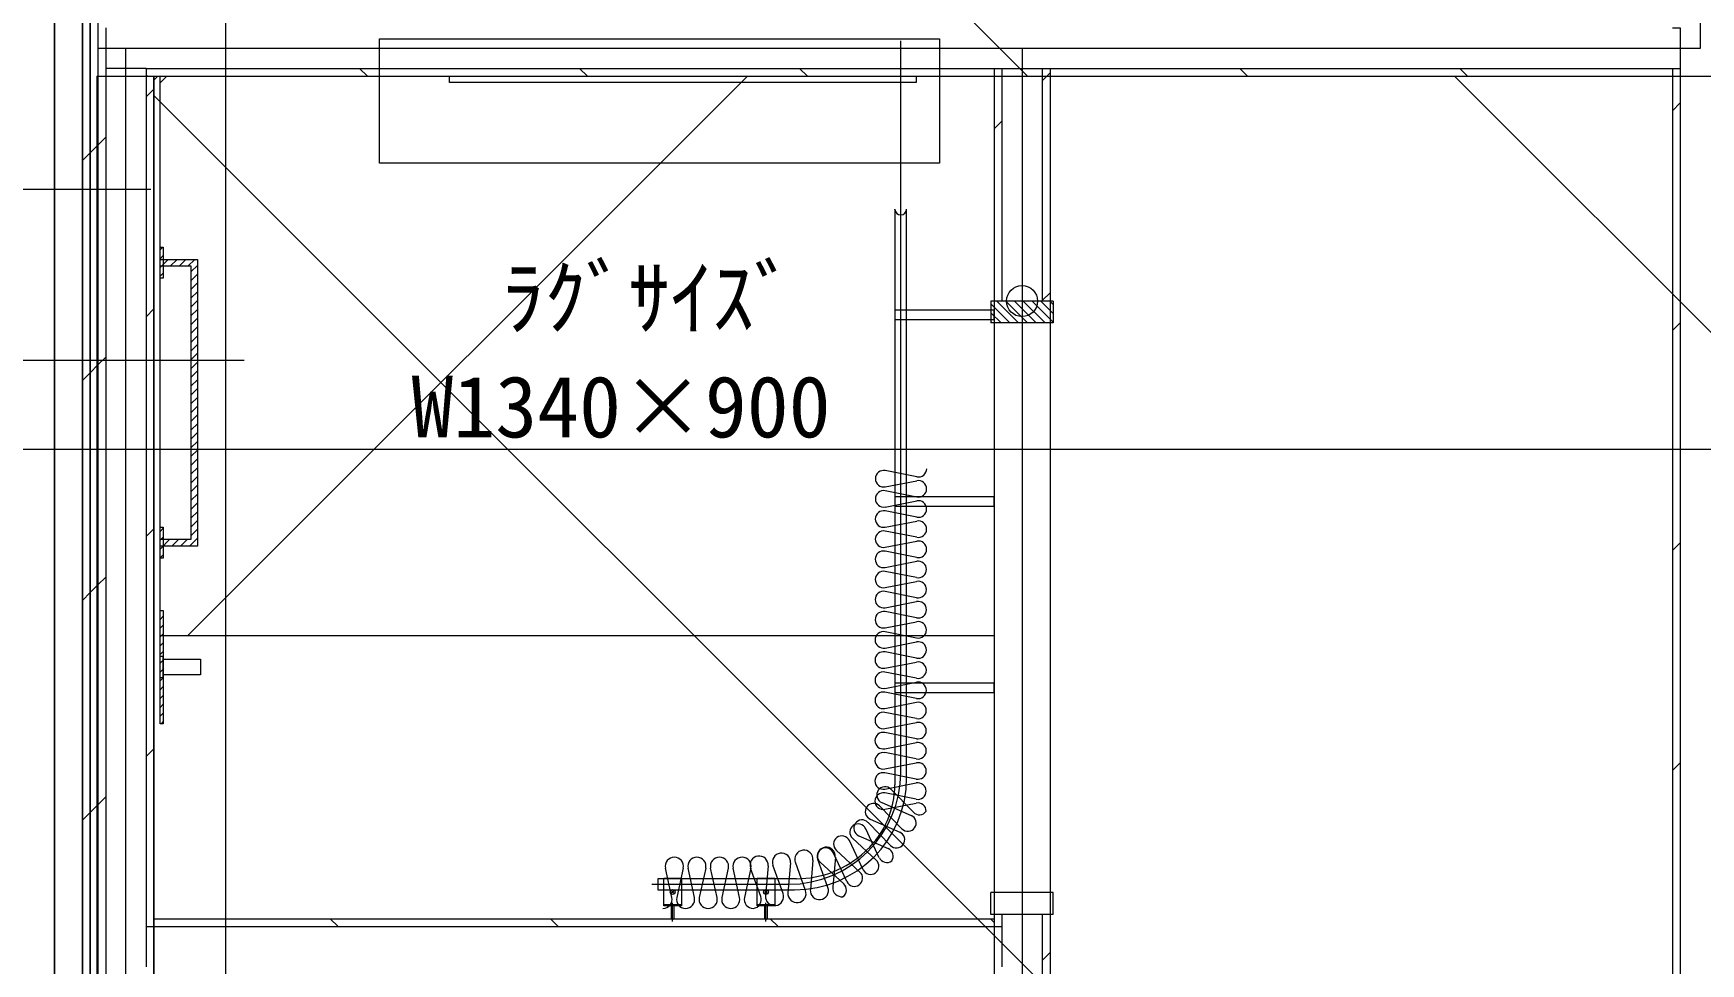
# Model space of a CAD drawing. Units: millimetres at full size, sheet at 1:100. Extents: x 3352 to 127672, y -40372 to 101181.
# Drawn here: x 24661 to 27340, y 4482 to 5977 of the extents above; entities that cross this region are included whole.
import ezdxf
from ezdxf.enums import TextEntityAlignment as Align

# ---------------------------------------------------------------- set-up
doc = ezdxf.new("R2010")
doc.units = ezdxf.units.MM
doc.header["$LTSCALE"] = 100
doc.header["$PDMODE"] = 32
doc.header["$PDSIZE"] = 50
doc.linetypes.add('CHAIN2', pattern=[12, 9, -1, 1, -1])
doc.layers.add('0-0', color=134, linetype='Continuous', lineweight=18)
doc.styles.add('ＭＳ ゴシック', font='')
doc.styles.get('ＭＳ ゴシック').set_extended_font_data('MS Gothic')

msp = doc.modelspace()

# ---------------------------------------------------------------- linework, layer by layer
at = {"layer": '0-0', "color": 47}
for p, q in [((24969.8, 11057), (24969.8, -18478.1)), ((24739.8, 8786.7), (24739.8, 86.7)), ((24752.3, 8786.7), (24752.3, 86.7)), ((24764.8, 8786.7), (24764.8, 86.7))]:
    msp.add_line(p, q, dxfattribs=at)
at = {"layer": '0-0', "linetype": 'CHAIN2'}
for p, q in [((24969.8, 11057), (24969.8, -18478.1)), ((24969.8, 11057), (24969.8, -18478.1)), ((24694.8, 9727.5), (24694.8, 845.9)), ((21451.9, 5726.7), (24849.6, 5726.7))]:
    msp.add_line(p, q, dxfattribs=at)
at = {"layer": '0-0'}
for p, q in [((24969.8, 11057), (24969.8, -18478.1)), ((24969.8, 11057), (24969.8, -18478.1)), ((24969.8, 11057), (24969.8, -18478.1)), ((24969.8, 11057), (24969.8, -18478.1)), ((24969.8, 11057), (24969.8, -18478.1)), ((24969.8, 11057), (24969.8, -18478.1)), ((24694.8, 8836.7), (24694.8, 101.7)), ((24739.8, 1016.7), (24739.8, 8791.7)), ((24752.3, 1016.7), (24752.3, 8786.7)), ((24764.8, 8786.7), (24764.8, 70.4)), ((24777.3, 5986), (24777.3, 5921)), ((26054.8, 4789.3), (26054.8, 5965.1)), ((24777.3, 5921), (24777.3, 2405.9)), ((24842.3, 5921), (24777.3, 5921)), ((24842.3, 5921), (24842.3, 5908.5)), ((24842.3, 5921), (27294.8, 5921)), ((24844.3, 5908.5), (24842.3, 5910.5)), ((24842.3, 5908.5), (24842.3, 4541.4)), ((24854.8, 5908.5), (27384.8, 5908.5)), ((24864.8, 4867.5), (24864.8, 5908.5)), ((25197.8, 5908.5), (25185.3, 5921)), ((25551.4, 5908.5), (25538.9, 5921)), ((25904.9, 5908.5), (25892.4, 5921)), ((26204.8, 5921), (26204.8, 4560.9)), ((26217.3, 5921), (26217.3, 5546.9)), ((26258.5, 5908.5), (26246, 5921)), ((26282.3, 5921), (26282.3, 5546.9)), ((26282.3, 5901.1), (26294.8, 5913.6)), ((26294.8, 5921), (26294.8, 5546.9)), ((26612, 5908.5), (26599.5, 5921)), ((26965.6, 5908.5), (26953.1, 5921)), ((27294.8, 5921), (27307.3, 5921)), ((27294.8, 5921), (27294.8, 5908.5)), ((27294.8, 5908.5), (27294.8, 2328.4)), ((27307.3, 5921), (27307.3, 2328.4)), ((24842.3, 5875.3), (24854.8, 5887.8)), ((27294.8, 5853), (27307.3, 5865.5)), ((26204.8, 5823.6), (26217.3, 5836.1)), ((24764.8, 5797.8), (24752.3, 5785.3)), ((24764.8, 5797.8), (24777.3, 5810.3)), ((24752.3, 5785.3), (24739.8, 5772.8)), ((26045.3, 5694.9), (26045.3, 4769.2)), ((26045.3, 5694.3), (26045.3, 5694.9)), ((26064.3, 4780.4), (26064.3, 5694.9)), ((26299.8, 5546.9), (26199.8, 5546.9)), ((26199.8, 5546.9), (26199.8, 5511.9)), ((26209.3, 5546.9), (26244.3, 5511.9)), ((26223.5, 5546.9), (26258.5, 5511.9)), ((26237.6, 5546.9), (26272.6, 5511.9)), ((26251.7, 5546.9), (26286.7, 5511.9)), ((26265.9, 5546.9), (26299.8, 5513)), ((26280, 5546.9), (26299.8, 5527.1)), ((26282.3, 5547.6), (26294.8, 5560.1)), ((26294.2, 5546.9), (26299.8, 5541.3)), ((26294.8, 5546.9), (26294.8, 4560.9)), ((26299.8, 5546.9), (26299.8, 5511.9)), ((24842.3, 5521.8), (24854.8, 5534.3)), ((26199.8, 5542.3), (26230.2, 5511.9)), ((26199.8, 5528.2), (26216, 5511.9)), ((26199.8, 5514), (26201.9, 5511.9)), ((26299.8, 5511.9), (26199.8, 5511.9)), ((27294.8, 5499.4), (27307.3, 5511.9)), ((24764.8, 5444.3), (24752.3, 5431.8)), ((24764.8, 5444.3), (24777.3, 5456.8)), ((24752.3, 5431.8), (24739.8, 5419.3)), ((91067.1, 5308.5), (18347.6, 5308.5)), ((91067.1, 5308.5), (18347.6, 5308.5)), ((91067.1, 5308.5), (18347.6, 5308.5)), ((91067.1, 5308.5), (18347.6, 5308.5)), ((91067.1, 5308.5), (18347.6, 5308.5)), ((26080.7, 5264.3), (26030, 5274.4)), ((26030, 5248.2), (26080.7, 5258.1)), ((26029.9, 5215.8), (26080.6, 5225.7)), ((26080.6, 5231.9), (26030, 5242)), ((26080.6, 5199.6), (26029.9, 5209.6)), ((24842.3, 5168.2), (24854.8, 5180.7)), ((26029.9, 5183.5), (26080.6, 5193.3)), ((26080.5, 5167.2), (26029.9, 5177.2)), ((26029.8, 5151.1), (26080.5, 5160.9)), ((26080.5, 5134.8), (26029.8, 5144.8)), ((27294.8, 5145.9), (27307.3, 5158.4)), ((26029.8, 5118.7), (26080.5, 5128.5)), ((24764.8, 5090.7), (24752.3, 5078.2)), ((24764.8, 5090.7), (24777.3, 5103.2)), ((26029.7, 5086.3), (26080.4, 5096.1)), ((26080.4, 5102.4), (26029.8, 5112.4)), ((24752.3, 5078.2), (24739.8, 5065.7)), ((26080.4, 5070), (26029.7, 5080)), ((26029.7, 5053.9), (26080.4, 5063.7)), ((26080.3, 5037.6), (26029.7, 5047.6)), ((26029.6, 5021.5), (26080.3, 5031.4)), ((26080.3, 5005.2), (26029.6, 5015.2)), ((26204.8, 5008.5), (24864.8, 5008.5)), ((26029.6, 4989.1), (26080.3, 4999)), ((26029.5, 4956.7), (26080.2, 4966.6)), ((26080.2, 4972.8), (26029.6, 4982.9)), ((26080.2, 4940.4), (26029.5, 4950.5)), ((26029.5, 4924.3), (26080.1, 4934.2)), ((26080.1, 4908), (26029.4, 4918.1)), ((26029.4, 4891.9), (26080.1, 4901.8)), ((26080, 4875.6), (26029.4, 4885.7)), ((26029.3, 4859.5), (26080, 4869.4)), ((26080, 4843.2), (26029.3, 4853.3)), ((24842.3, 4814.7), (24854.8, 4827.2)), ((26029.3, 4827.1), (26080, 4837)), ((26029.2, 4794.7), (26079.9, 4804.6)), ((26079.9, 4810.9), (26029.3, 4820.9)), ((27294.8, 4792.3), (27307.3, 4804.8)), ((26079.9, 4778.5), (26029.2, 4788.5)), ((26029.2, 4762.4), (26079.9, 4772.2)), ((24764.8, 4737.2), (24777.3, 4749.7)), ((26079.8, 4746.1), (26029.2, 4756.1)), ((26075.2, 4725), (26039.2, 4762)), ((24752.3, 4724.7), (24739.8, 4712.2)), ((24764.8, 4737.2), (24752.3, 4724.7)), ((26056.7, 4698.4), (26020.7, 4735.4)), ((26024.3, 4740.5), (26071.6, 4719.9)), ((26029.1, 4730), (26079.8, 4739.8)), ((26020.4, 4651.9), (25998.5, 4698.6)), ((26038.3, 4671.8), (26002.3, 4708.8)), ((26005.9, 4713.9), (26053.2, 4693.3)), ((25951.3, 4664), (25989.3, 4629)), ((25994.3, 4632.7), (25972.3, 4679.5)), ((25977.4, 4683.2), (26015.4, 4648.2)), ((25987.4, 4687.3), (26034.7, 4666.6)), ((25687, 4588.2), (25676.7, 4635.2)), ((25705.2, 4635.2), (25694.9, 4588.2)), ((25723.4, 4588.2), (25713, 4635.2)), ((25741.5, 4635.2), (25731.2, 4588.2)), ((25759.7, 4588.2), (25749.3, 4635.2)), ((25777.8, 4635.2), (25767.5, 4588.2)), ((25796, 4588.2), (25785.6, 4635.2)), ((25814.1, 4635.2), (25803.8, 4588.2)), ((25841.8, 4638.8), (25837.6, 4590.9)), ((25865.9, 4594.6), (25849.5, 4639.9)), ((25877.8, 4643.6), (25873.6, 4595.6)), ((25901.9, 4599.3), (25885.5, 4644.6)), ((25913.8, 4648.3), (25909.6, 4600.3)), ((25937.9, 4604), (25921.5, 4649.3)), ((25925.2, 4644.8), (25963.2, 4609.9)), ((25949.8, 4653), (25945.6, 4605.1)), ((25968.2, 4613.6), (25946.2, 4660.3)), ((25654.8, 4609.3), (25874.8, 4609.3)), ((25829.9, 4589.9), (25813.5, 4635.1)), ((25691.1, 4594.1), (25685.4, 4599.7)), ((25691.1, 4599.7), (25685.4, 4594.1)), ((25841.1, 4594.1), (25835.4, 4599.7)), ((25841.1, 4599.7), (25835.4, 4594.1)), ((26199.8, 4560.9), (26199.8, 4595.9)), ((26299.8, 4595.9), (26199.8, 4595.9)), ((26299.8, 4560.9), (26299.8, 4595.9)), ((25674.3, 4576.9), (25702.3, 4576.9)), ((25688.3, 4549.4), (25688.3, 4579.4)), ((25824.3, 4576.9), (25852.3, 4576.9)), ((25838.3, 4549.4), (25838.3, 4579.4)), ((26299.8, 4560.9), (26199.8, 4560.9)), ((26204.8, 4560.9), (26204.8, 4553.9)), ((26217.3, 4560.9), (26217.3, 4541.4)), ((26282.3, 4560.9), (26282.3, 4463.9)), ((26294.8, 4560.9), (26294.8, 4463.9)), ((24842.3, 4541.4), (24842.3, 4476.4)), ((24842.3, 4541.4), (24854.8, 4541.4)), ((24854.8, 4553.9), (26204.8, 4553.9)), ((24854.8, 4541.4), (26204.8, 4541.4)), ((25150.7, 4541.4), (25138.2, 4553.9)), ((25504.3, 4541.4), (25491.8, 4553.9)), ((25857.8, 4541.4), (25845.3, 4553.9)), ((26204.8, 4548), (26198.9, 4553.9)), ((26282.3, 4486.9), (26294.8, 4499.4))]:
    msp.add_line(p, q, dxfattribs=at)
at = {"layer": '0-0', "color": 4}
for p, q in [((24694.8, 9727.5), (24694.8, 845.9)), ((21451.9, 5726.7), (24849.6, 5726.7))]:
    msp.add_line(p, q, dxfattribs=at)
at = {"layer": '0-0', "color": 1}
msp.add_line((24694.8, 8836.7), (24694.8, 101.7), dxfattribs=at)
at = {"layer": '0-0', "color": 30}
msp.add_line((24764.8, 7402.2), (26213.5, 5953.5), dxfattribs=at)
at = {"layer": '0-0', "color": 40}
msp.add_line((26213.5, 5953.5), (26249.8, 5917.2), dxfattribs=at)
at = {"layer": '0-0', "color": 3}
for p, q in [((24762.8, 5908.5), (27292.8, 5908.5)), ((24762.8, 5908.5), (24762.8, 2418.4)), ((24854.8, 5908.5), (24854.8, 2418.4)), ((24854.8, 4553.9), (26204.1, 4553.9))]:
    msp.add_line(p, q, dxfattribs=at)
at = {"layer": '0-0', "color": 7}
for p, q in [((24854.8, 5902), (24861.3, 5908.5)), ((24864.8, 5049.3), (24864.9, 5049.5)), ((24864.8, 5035.2), (24869.8, 5040.2)), ((24864.8, 5021), (24869.8, 5026)), ((24864.8, 5006.9), (24869.8, 5011.9)), ((24864.8, 4992.7), (24869.8, 4997.7)), ((24864.8, 4978.6), (24869.8, 4983.6)), ((24864.8, 4964.5), (24869.8, 4969.5)), ((24864.8, 4950.3), (24869.8, 4955.3)), ((24864.8, 4936.2), (24869.8, 4941.2)), ((24864.8, 4922), (24869.8, 4927)), ((24864.8, 4907.9), (24869.8, 4912.9)), ((24864.8, 4893.7), (24869.8, 4898.7)), ((24864.8, 4879.6), (24869.8, 4884.6)), ((24866.8, 4867.5), (24869.8, 4870.5))]:
    msp.add_line(p, q, dxfattribs=at)
at = {"layer": '0-0', "color": 254}
for p, q in [((24864.8, 5897.8), (24875.4, 5908.5)), ((24908.8, 5008.5), (25808.8, 5908.5)), ((26944.8, 5908.5), (32775.8, 77.5)), ((24854.8, 5877.2), (32070.5, -1338.6))]:
    msp.add_line(p, q, dxfattribs=at)
at = {"layer": '0-0', "color": 251}
for p, q in [((24864.8, 5629.1), (24869.1, 5633.5)), ((24864.8, 5615), (24869.8, 5620)), ((24864.8, 5600.9), (24877.9, 5614)), ((24881, 5602.9), (24892.1, 5614)), ((24895.1, 5602.9), (24906.2, 5614)), ((24909.3, 5602.9), (24920.4, 5614)), ((24914.8, 5594.3), (24924.8, 5604.3)), ((24864.8, 5586.7), (24869.8, 5591.7)), ((24914.8, 5580.1), (24924.8, 5590.1)), ((24914.8, 5566), (24924.8, 5576)), ((24914.8, 5551.9), (24924.8, 5561.9)), ((24914.8, 5537.7), (24924.8, 5547.7)), ((24914.8, 5523.6), (24924.8, 5533.6)), ((24914.8, 5509.4), (24924.8, 5519.4)), ((24914.8, 5495.3), (24924.8, 5505.3)), ((24914.8, 5481.1), (24924.8, 5491.1)), ((24914.8, 5467), (24924.8, 5477)), ((24914.8, 5452.9), (24924.8, 5462.9)), ((24914.8, 5438.7), (24924.8, 5448.7)), ((24914.8, 5424.6), (24924.8, 5434.6)), ((24914.8, 5410.4), (24924.8, 5420.4)), ((24914.8, 5396.3), (24924.8, 5406.3)), ((24914.8, 5382.1), (24924.8, 5392.1)), ((24914.8, 5368), (24924.8, 5378)), ((24914.8, 5353.9), (24924.8, 5363.9)), ((24914.8, 5339.7), (24924.8, 5349.7)), ((24914.8, 5325.6), (24924.8, 5335.6)), ((24914.8, 5311.4), (24924.8, 5321.4)), ((24914.8, 5297.3), (24924.8, 5307.3)), ((24914.8, 5283.2), (24924.8, 5293.2)), ((24914.8, 5269), (24924.8, 5279)), ((24914.8, 5254.9), (24924.8, 5264.9)), ((24914.8, 5240.7), (24924.8, 5250.7)), ((24914.8, 5226.6), (24924.8, 5236.6)), ((24914.8, 5212.4), (24924.8, 5222.4)), ((24914.8, 5198.3), (24924.8, 5208.3)), ((24864.8, 5176.6), (24869.8, 5181.6)), ((24914.8, 5184.2), (24924.8, 5194.2)), ((24914.8, 5170), (24924.8, 5180)), ((24864.8, 5162.4), (24869.8, 5167.4)), ((24864.8, 5148.3), (24880.5, 5164)), ((24883.5, 5152.9), (24894.6, 5164)), ((24897.7, 5152.9), (24908.8, 5164)), ((24911.8, 5152.9), (24924.8, 5165.9)), ((24864.8, 5134.2), (24869.8, 5139.2))]:
    msp.add_line(p, q, dxfattribs=at)
at = {"layer": '0-0', "color": 9}
msp.add_line((21497, 5451.7), (24999.6, 5451.7), dxfattribs=at)
at = {"layer": '0-0', "color": 20}
for p in [(24864.8, 4976), (24869.8, 4941)]:
    msp.add_line(p, (24869.8, 4976), dxfattribs=at)
at = {"layer": '0-0', "color": 5}
msp.add_line((24854.8, 4553.9), (26204.8, 4553.9), dxfattribs=at)
at = {"layer": '0-0', "color": 13}
msp.add_lwpolyline([(23269.8, -14593.3), (23269.8, 101.7), (24694.8, 101.7), (24694.8, 8836.7), (84654.3, 8836.7), (84654.3, 5394.2), (69649.8, 5394.2)], dxfattribs=at)
at = {"layer": '0-0', "color": 30}
msp.add_lwpolyline([(24764.8, 8254.2), (24764.8, 5953.5), (27339.8, 5953.5), (27339.8, 8506.7), (25277.3, 8506.7), (25277.3, 8254.2)], close=True, dxfattribs=at)
at = {"layer": '0-0'}
for points in [[(27294.8, 5986), (27307.3, 5986), (27307.3, 5921)], [(23269.8, 101.7), (24854.8, 101.7), (24854.8, 5908.5)], [(26079.8, 5908.5), (26079.8, 5898.5), (25329.8, 5898.5), (25329.8, 5908.5)], [(24864.8, 5633.5), (24869.8, 5633.5), (24869.8, 5583.5), (24864.8, 5583.5)], [(24864.8, 5614), (24924.8, 5614), (24924.8, 5152.9), (24864.8, 5152.9)], [(24864.8, 5164), (24914.8, 5164), (24914.8, 5602.9), (24864.8, 5602.9)], [(26045.3, 5517.4), (26204.8, 5517.4), (26204.8, 5532.4), (26045.3, 5532.4)], [(26045.3, 5217.4), (26204.8, 5217.4), (26204.8, 5232.4), (26045.3, 5232.4)], [(24864.8, 5183.5), (24869.8, 5183.5), (24869.8, 5133.5), (24864.8, 5133.5)], [(24864.8, 5049.5), (24869.8, 5049.5), (24869.8, 4867.5), (24864.8, 4867.5)], [(26045.3, 4917.4), (26204.8, 4917.4), (26204.8, 4932.4), (26045.3, 4932.4)], [(25999.6, 4663.9), (25998.1, 4662.4), (25997.4, 4661.8)], [(25887.3, 4618.2), (25664.3, 4618.2), (25664.3, 4600.4), (25884.3, 4600.4)], [(26204.8, 4541.4), (26217.3, 4541.4), (26217.3, 4476.4)]]:
    msp.add_lwpolyline(points, dxfattribs=at)
at = {"layer": '0-0', "color": 40}
msp.add_lwpolyline([(24809.8, 5953.5), (26249.8, 5953.5), (26249.8, 2373.4), (24809.8, 2373.4)], close=True, dxfattribs=at)
at = {"layer": '0-0', "color": 1}
msp.add_lwpolyline([(25217.4, 5968.7), (26117.4, 5968.7), (26117.4, 5768.7), (25217.4, 5768.7)], close=True, dxfattribs=at)
at = {"layer": '0-0', "color": 20}
for points in [[(24869.8, 4941), (24864.8, 4941), (24864.8, 4976)], [(24869.8, 4971), (24929.8, 4971), (24929.8, 4946), (24869.8, 4946)]]:
    msp.add_lwpolyline(points, dxfattribs=at)
at = {"layer": '0-0'}
for points in [[(25674.3, 4574.9), (25674.3, 4618.9), (25702.3, 4618.9), (25702.3, 4574.9)], [(25824.3, 4574.9), (25824.3, 4618.9), (25852.3, 4618.9), (25852.3, 4574.9)], [(25690.3, 4553.9), (25688.3, 4551.9), (25686.3, 4553.9), (25686.3, 4573.9), (25684.3, 4576.9), (25692.3, 4576.9), (25690.3, 4573.9)], [(25840.3, 4553.9), (25838.3, 4551.9), (25836.3, 4553.9), (25836.3, 4573.9), (25834.3, 4576.9), (25842.3, 4576.9), (25840.3, 4573.9)]]:
    msp.add_lwpolyline(points, close=True, dxfattribs=at)
at = {"layer": '0-0', "color": 5}
msp.add_lwpolyline([(26204.8, 4553.9), (26204.8, 4463.9), (24854.8, 4463.9)], dxfattribs=at)
at = {"layer": '0-0'}
for centre in [(25688.3, 4596.9), (25838.3, 4596.9)]:
    msp.add_circle(centre, 4, dxfattribs=at)
for centre, radius, start, end in [((26054.8, 5694.9), 9.49, 183.5836, 0), ((26027.5, 5261.3), 13.3, 78.7944, 179.9116), ((26027.5, 5261.3), 13.3, 179.9116, 281.0184), ((26083.3, 5277.4), 13.3, 258.7944, 359.8938), ((26083.2, 5245), 13.3, 359.8939, 101.0184), ((26027.4, 5228.9), 13.3, 78.7863, 179.8939), ((26027.4, 5228.9), 13.3, 179.8939, 281.0117), ((26083.2, 5245), 13.3, 258.7864, 359.8939), ((26083.2, 5212.6), 13.3, 359.9115, 101.0117), ((26027.3, 5196.5), 13.3, 78.7877, 179.9116), ((26083.2, 5212.6), 13.3, 258.7877, 359.9115), ((26027.3, 5196.5), 13.3, 179.9116, 281.0117), ((26027.3, 5164.1), 13.3, 78.7863, 179.8939), ((26083.1, 5180.2), 13.3, 258.7864, 359.8939), ((26083.1, 5180.2), 13.3, 359.8939, 101.0117), ((26027.2, 5131.7), 13.3, 78.7944, 179.9116), ((26027.3, 5164.1), 13.3, 179.8939, 281.0184), ((26083.1, 5147.8), 13.3, 258.7944, 359.9115), ((26083.1, 5147.8), 13.3, 359.9115, 101.0184), ((26027.2, 5131.7), 13.3, 179.9116, 281.0184), ((26083, 5115.5), 13.3, 359.8939, 101.0184), ((26027.2, 5099.3), 13.3, 78.793, 179.8939), ((26027.2, 5099.3), 13.3, 179.8939, 281.0184), ((26083, 5115.5), 13.3, 258.793, 359.8939), ((26083, 5083.1), 13.3, 359.9116, 101.0184), ((26027.1, 5067), 13.3, 78.7877, 179.9116), ((26027.1, 5067), 13.3, 179.9116, 281.0117), ((26083, 5083.1), 13.3, 258.7877, 359.9116), ((26082.9, 5050.7), 13.3, 359.8939, 101.0117), ((26027.1, 5034.6), 13.3, 78.7863, 179.8939), ((26082.9, 5050.7), 13.3, 258.7864, 359.8939), ((26027, 5002.2), 13.3, 78.7877, 179.9116), ((26027.1, 5034.6), 13.3, 179.8939, 281.0117), ((26082.8, 5018.3), 13.3, 359.9115, 101.0117), ((26082.9, 5018.3), 13.3, 258.7877, 359.9115), ((26027, 5002.2), 13.3, 179.9116, 281.0184), ((26082.8, 4985.9), 13.3, 258.793, 359.8939), ((26082.8, 4985.9), 13.3, 359.8939, 101.0184), ((26027, 4969.8), 13.3, 78.793, 179.8939), ((26027, 4969.8), 13.3, 179.8939, 281.0184), ((26082.7, 4953.5), 13.3, 359.9115, 101.0184), ((26026.9, 4937.4), 13.3, 78.7944, 179.9116), ((26026.9, 4937.4), 13.3, 179.9116, 281.0184), ((26082.7, 4953.5), 13.3, 258.7944, 359.9115), ((26082.7, 4921.1), 13.3, 359.8939, 101.0184), ((26026.8, 4905), 13.3, 179.8939, 281.0117), ((26026.9, 4905), 13.3, 78.7863, 179.8939), ((26082.7, 4921.1), 13.3, 258.7864, 359.8939), ((26026.8, 4872.6), 13.3, 78.7877, 179.9116), ((26082.6, 4888.7), 13.3, 258.7877, 359.9115), ((26082.6, 4888.7), 13.3, 359.9115, 101.0117), ((26026.7, 4840.2), 13.3, 78.7863, 179.8939), ((26026.8, 4872.6), 13.3, 179.9116, 281.0117), ((26082.6, 4856.3), 13.3, 258.7864, 359.8939), ((26082.6, 4856.3), 13.3, 359.8939, 101.0117), ((26026.7, 4840.2), 13.3, 179.8939, 281.0184), ((26082.5, 4823.9), 13.3, 258.7944, 359.9115), ((26082.5, 4823.9), 13.3, 359.9115, 101.0184), ((26026.7, 4807.8), 13.3, 78.7944, 179.9116), ((26026.7, 4807.8), 13.3, 179.9116, 281.0184), ((26082.5, 4791.5), 13.3, 359.8939, 101.0184), ((25874.8, 4789.3), 180, 270, 0), ((25884.3, 4780.4), 180, 270, 0), ((25900.9, 4769.2), 144.4, 313.1624, 0), ((26026.6, 4775.4), 13.3, 78.793, 179.8939), ((26026.6, 4775.4), 13.3, 179.8939, 281.0184), ((26082.5, 4791.5), 13.3, 258.793, 359.8939), ((26082.4, 4759.1), 13.3, 359.9116, 101.0184), ((26026.6, 4743), 13.3, 78.7877, 179.9116), ((26026.6, 4743), 13.3, 179.9116, 281.0117), ((26029.6, 4752.8), 13.3, 145.3073, 246.4241), ((26029.6, 4752.8), 13.3, 44.1938, 145.3073), ((26082.4, 4759.1), 13.3, 258.7877, 359.9116), ((26011.2, 4726.1), 13.3, 145.3198, 246.4241), ((26011.2, 4726.1), 13.3, 44.1995, 145.3198), ((26066.3, 4707.7), 13.3, 325.3198, 66.4241), ((26084.7, 4734.3), 13.3, 224.1938, 325.3072), ((26082.4, 4726.8), 13.3, 359.8938, 101.0117), ((25986.4, 4693), 13.3, 126.2919, 227.4088), ((25986.4, 4693), 13.3, 25.1785, 126.2919), ((25992.7, 4699.5), 13.3, 145.3072, 246.4203), ((25992.7, 4699.5), 13.3, 44.1976, 145.3072), ((26047.9, 4681), 13.3, 325.2947, 66.4241), ((26066.3, 4707.7), 13.3, 224.1995, 325.3198), ((25899.2, 4649.5), 14.6, 97.4684, 199.877), ((25899.2, 4649.5), 14.6, 355.0424, 97.4684), ((25935.2, 4654.3), 14.6, 97.4684, 199.877), ((25934.2, 4654.6), 13.3, 126.2919, 227.405), ((25934.2, 4654.6), 13.3, 25.1823, 126.2919), ((25935.2, 4654.3), 14.6, 355.049, 97.4684), ((25960.3, 4673.8), 13.3, 126.3044, 227.4088), ((25960.3, 4673.8), 13.3, 25.1841, 126.3044), ((26029.4, 4654.4), 13.3, 325.3072, 66.4203), ((26047.9, 4681.1), 13.3, 224.1976, 325.2947), ((25691, 4638.3), 14.6, 90.0079, 192.4165), ((25691, 4638.3), 14.6, 347.5819, 90.0079), ((25727.3, 4638.3), 14.6, 89.9921, 192.4165), ((25727.3, 4638.3), 14.6, 347.5804, 89.9921), ((25763.6, 4638.3), 14.6, 90.0079, 192.4165), ((25763.6, 4638.3), 14.6, 347.5819, 90.0079), ((25799.9, 4638.3), 14.6, 90.0079, 192.4165), ((25799.9, 4638.3), 14.6, 347.5885, 90.0079), ((25827.2, 4640.1), 14.6, 97.4684, 199.877), ((25827.2, 4640.1), 14.6, 355.0424, 97.4684), ((25863.2, 4644.8), 14.6, 97.4526, 199.877), ((25863.2, 4644.8), 14.6, 355.0409, 97.4526), ((25887.3, 4779.2), 161, 270, 313.1624), ((26006.4, 4638.4), 13.3, 306.3044, 47.4088), ((26032.5, 4657.6), 13.3, 205.1785, 306.2919), ((25954.2, 4600.1), 13.3, 306.2919, 47.405), ((25980.3, 4619.2), 13.3, 205.1823, 306.2794), ((25980.3, 4619.2), 13.3, 306.2794, 47.4088), ((26006.4, 4638.4), 13.3, 205.1841, 306.3044), ((25672.8, 4585), 14.6, 269.9921, 12.4165), ((25709.1, 4585), 14.6, 167.5819, 270.0079), ((25709.1, 4585.1), 14.6, 270.0079, 12.4165), ((25745.4, 4585.1), 14.6, 167.5804, 269.9921), ((25745.4, 4585), 14.6, 269.9921, 12.4165), ((25781.7, 4585), 14.6, 167.5819, 270.0079), ((25781.7, 4585.1), 14.6, 270.0079, 12.4165), ((25818, 4585.1), 14.6, 167.5885, 269.9921), ((25816.1, 4584.9), 14.6, 277.4526, 19.877), ((25852.1, 4589.6), 14.6, 175.0424, 277.4684), ((25852.1, 4589.6), 14.6, 277.4684, 19.877), ((25888.1, 4594.4), 14.6, 175.0409, 277.4526), ((25888.1, 4594.4), 14.6, 277.4526, 19.877), ((25924.1, 4599.1), 14.6, 175.0424, 277.4684), ((25924.1, 4599.1), 14.6, 277.4684, 19.877), ((25960.2, 4603.8), 14.6, 175.049, 277.4526)]:
    msp.add_arc(centre, radius, start, end, dxfattribs=at)
msp.add_point((26249.8, 5546.9), dxfattribs=at)

# ---------------------------------------------------------------- texts
at = {"layer": '0-0', "color": 8, "style": 'ＭＳ ゴシック'}
for s, p in [('ﾗｸﾞｻｲｽﾞ', (25414.3, 5472.9)), ('W1340×900', (25268.6, 5298))]:
    msp.add_text(s, height=99.01, dxfattribs=at).set_placement(p, align=Align.BOTTOM_LEFT)

doc.saveas('drawing.dxf')
